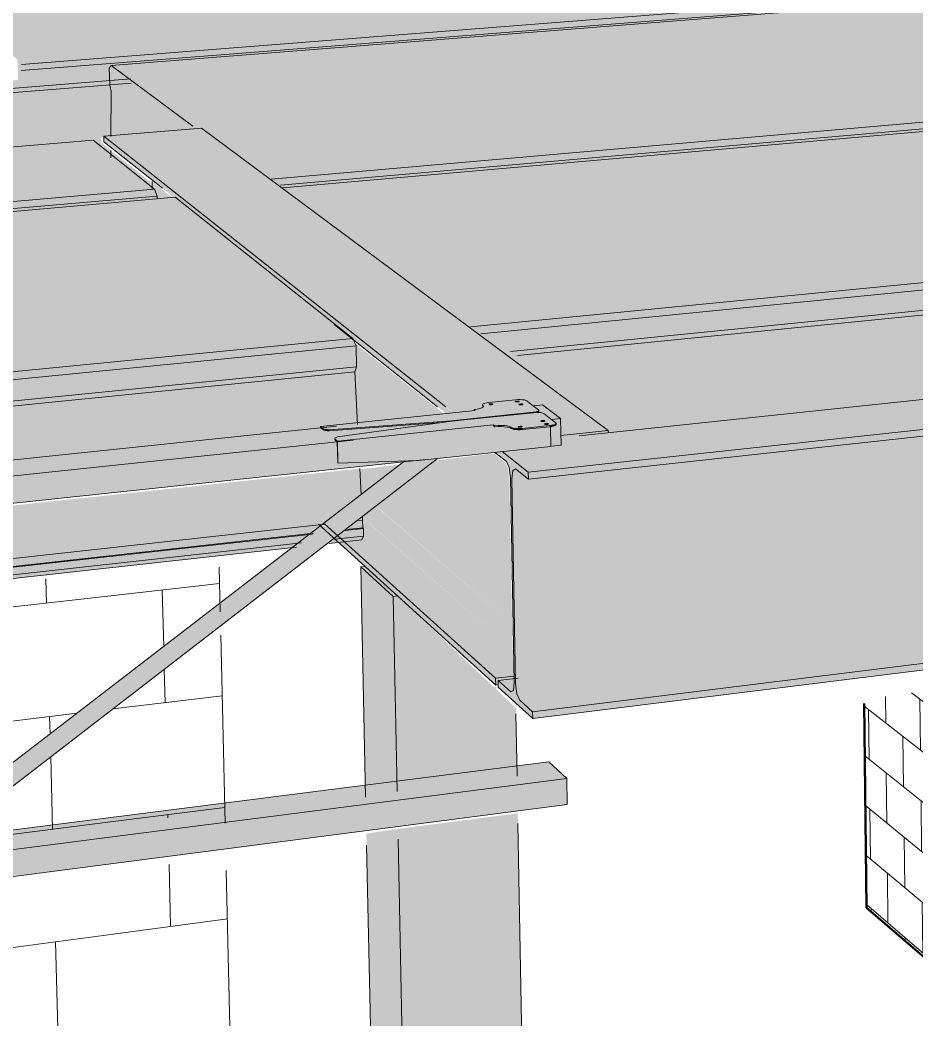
# Model space of a CAD drawing. Header units: inches. Extents: x -4126 to 2305, y -1116 to 12338.
# Drawn here: x 1846.8728 to 1847.0349, y -788.779 to -788.5982 of the extents above; entities that cross this region are included whole.
import ezdxf

# ---------------------------------------------------------------- set-up
doc = ezdxf.new("R2010")
doc.units = ezdxf.units.IN
doc.header["$MEASUREMENT"] = 0
for name, color, linetype, lineweight in [('A-WALL', 113, 'Continuous', 13), ('A-WALL-PATT', 111, 'Continuous', 60), ('S-BEAM', 12, 'Continuous', 9), ('S-COLS', 52, 'Continuous', 9)]:
    doc.layers.add(name, color=color, linetype=linetype, lineweight=lineweight)

# ---------------------------------------------------------------- blocks, each defined once
blk = doc.blocks.new('FP_243-PERSPECTIVE AT RAMP')
at = {"layer": 'A-WALL-PATT', "lineweight": 9}
for p, q in [((-8995.5761, -788.71058), (-8995.57611, -788.70573)), ((-8995.5905, -788.71324), (-8995.59051, -788.70762)), ((-8995.58279, -788.70661), (-8995.57425, -788.71168)), ((-8995.58098, -788.71909), (-8995.581, -788.70768)), ((-8995.60414, -788.71577), (-8995.60416, -788.70942)), ((-8995.59804, -788.70861), (-8995.57424, -788.72323)), ((-8995.61709, -788.71816), (-8995.61712, -788.71112)), ((-8995.61243, -788.71051), (-8995.57424, -788.73476)), ((-8995.59511, -788.7215), (-8995.59514, -788.71039)), ((-8995.62938, -788.72044), (-8995.62943, -788.71274)), ((-8995.62604, -788.7123), (-8995.57423, -788.74626)), ((-8995.62539, -788.71272), (-8995.62539, -788.71221)), ((-8995.6085, -788.72379), (-8995.60855, -788.71297)), ((-8995.64108, -788.7226), (-8995.64114, -788.71428)), ((-8995.63892, -788.71399), (-8995.57423, -788.75773)), ((-8995.63729, -788.71509), (-8995.6373, -788.71378)), ((-8995.65941, -788.71951), (-8995.65944, -788.71669)), ((-8995.65222, -788.72467), (-8995.65229, -788.71575)), ((-8995.65114, -788.7156), (-8995.57422, -788.76918)), ((-8995.64862, -788.71735), (-8995.64863, -788.71527)), ((-8995.62122, -788.72596), (-8995.62127, -788.71542)), ((-8995.58577, -788.72744), (-8995.58578, -788.71614)), ((-8995.67377, -788.71857), (-8995.57421, -788.792)), ((-8995.66972, -788.72156), (-8995.66975, -788.71804)), ((-8995.66284, -788.72663), (-8995.66293, -788.71715)), ((-8995.66274, -788.71712), (-8995.57422, -788.7806)), ((-8995.6333, -788.72802), (-8995.63337, -788.71774)), ((-8995.59963, -788.7296), (-8995.59967, -788.71861)), ((-8995.68427, -788.71995), (-8995.57421, -788.80337)), ((-8995.67956, -788.72353), (-8995.6796, -788.71934)), ((-8995.67298, -788.72851), (-8995.67308, -788.71908)), ((-8995.6448, -788.72998), (-8995.64488, -788.71996)), ((-8995.68897, -788.7254), (-8995.68903, -788.72058)), ((-8995.68267, -788.7303), (-8995.68278, -788.72109)), ((-8995.65576, -788.73185), (-8995.65584, -788.72207)), ((-8995.61279, -788.73166), (-8995.61283, -788.72095)), ((-8995.57609, -788.73358), (-8995.5761, -788.72209)), ((-8995.69287, -788.72237), (-8995.5742, -788.81471)), ((-8995.69194, -788.73202), (-8995.69205, -788.723)), ((-8995.62528, -788.73361), (-8995.62533, -788.72318)), ((-8995.66621, -788.73364), (-8995.66631, -788.72408)), ((-8995.63715, -788.73547), (-8995.63722, -788.72529)), ((-8995.59046, -788.73562), (-8995.59048, -788.72444)), ((-8995.6762, -788.73534), (-8995.6763, -788.726)), ((-8995.64846, -788.73724), (-8995.64854, -788.7273)), ((-8995.60407, -788.73755), (-8995.60411, -788.72667)), ((-8995.68574, -788.73697), (-8995.68584, -788.72784)), ((-8995.65924, -788.73892), (-8995.65933, -788.72922)), ((-8995.61699, -788.73939), (-8995.61704, -788.72879)), ((-8995.66953, -788.74053), (-8995.66962, -788.73105)), ((-8995.62926, -788.74113), (-8995.62932, -788.73079)), ((-8995.58096, -788.74185), (-8995.58097, -788.73048)), ((-8995.69276, -788.73137), (-8995.5761, -788.82451)), ((-8995.67936, -788.74207), (-8995.67946, -788.7328)), ((-8995.64094, -788.74279), (-8995.64101, -788.73271)), ((-8995.59506, -788.74365), (-8995.59508, -788.73259)), ((-8995.68876, -788.74353), (-8995.68886, -788.73448)), ((-8995.65206, -788.74437), (-8995.65214, -788.73452)), ((-8995.60842, -788.74535), (-8995.60846, -788.73458)), ((-8995.66267, -788.74587), (-8995.66276, -788.73626)), ((-8995.62111, -788.74697), (-8995.62117, -788.73648)), ((-8995.67279, -788.74731), (-8995.67289, -788.73792)), ((-8995.63317, -788.74851), (-8995.63324, -788.73828)), ((-8995.68247, -788.74868), (-8995.68257, -788.7395)), ((-8995.64466, -788.74998), (-8995.64473, -788.73999)), ((-8995.58573, -788.74995), (-8995.58575, -788.73871)), ((-8995.69265, -788.74035), (-8995.60678, -788.81065)), ((-8995.69173, -788.75), (-8995.69184, -788.74101)), ((-8995.6556, -788.75137), (-8995.65568, -788.74162)), ((-8995.59957, -788.75152), (-8995.5996, -788.74057)), ((-8995.66603, -788.75271), (-8995.66612, -788.74318)), ((-8995.6127, -788.75301), (-8995.61274, -788.74235)), ((-8995.676, -788.75398), (-8995.6761, -788.74467)), ((-8995.63702, -788.75576), (-8995.63709, -788.74563)), ((-8995.62516, -788.75442), (-8995.62522, -788.74403)), ((-8995.57608, -788.75648), (-8995.57608, -788.74504)), ((-8995.68553, -788.75519), (-8995.68564, -788.74609)), ((-8995.64831, -788.75704), (-8995.64839, -788.74715)), ((-8995.59041, -788.7579), (-8995.59043, -788.74677)), ((-8995.69254, -788.74931), (-8995.6342, -788.79826)), ((-8995.65907, -788.75826), (-8995.65916, -788.7486)), ((-8995.604, -788.75925), (-8995.60403, -788.74841)), ((-8995.66935, -788.75943), (-8995.66944, -788.74999)), ((-8995.61689, -788.76052), (-8995.61694, -788.74997)), ((-8995.68855, -788.7616), (-8995.68865, -788.75258)), ((-8995.67916, -788.76054), (-8995.67926, -788.75131)), ((-8995.6408, -788.76289), (-8995.64087, -788.75285)), ((-8995.62914, -788.76174), (-8995.6292, -788.75144)), ((-8995.6519, -788.76399), (-8995.65198, -788.75419)), ((-8995.595, -788.7657), (-8995.59503, -788.75468)), ((-8995.58093, -788.7645), (-8995.58095, -788.75319)), ((-8995.66249, -788.76504), (-8995.66258, -788.75546)), ((-8995.60834, -788.76683), (-8995.60838, -788.7561)), ((-8995.69244, -788.75826), (-8995.65884, -788.78712)), ((-8995.68227, -788.767), (-8995.68237, -788.75785)), ((-8995.6726, -788.76604), (-8995.6727, -788.75668)), ((-8995.62101, -788.7679), (-8995.62106, -788.75745)), ((-8995.69162, -788.75953), (-8995.69162, -788.75896)), ((-8995.64451, -788.76989), (-8995.64458, -788.75994)), ((-8995.63305, -788.76892), (-8995.63311, -788.75873)), ((-8995.65543, -788.77082), (-8995.65551, -788.7611)), ((-8995.5857, -788.77237), (-8995.58571, -788.76117)), ((-8995.67581, -788.77254), (-8995.67591, -788.76327)), ((-8995.66586, -788.7717), (-8995.66594, -788.76221)), ((-8995.61261, -788.77427), (-8995.61265, -788.76365)), ((-8995.59951, -788.77334), (-8995.59954, -788.76244)), ((-8995.68542, -788.76485), (-8995.68543, -788.76428)), ((-8995.62505, -788.77514), (-8995.62511, -788.76479)), ((-8995.64816, -788.77677), (-8995.64823, -788.76692)), ((-8995.63689, -788.77598), (-8995.63695, -788.76588)), ((-8995.66916, -788.77825), (-8995.66925, -788.76885)), ((-8995.6589, -788.77753), (-8995.65899, -788.76791)), ((-8995.59037, -788.78008), (-8995.59039, -788.769)), ((-8995.57606, -788.77928), (-8995.57607, -788.76789)), ((-8995.67906, -788.77033), (-8995.67906, -788.76975)), ((-8995.61679, -788.78157), (-8995.61684, -788.77106)), ((-8995.60392, -788.78085), (-8995.60396, -788.77006)), ((-8995.62902, -788.78226), (-8995.62908, -788.77201)), ((-8995.66232, -788.78413), (-8995.66241, -788.77459)), ((-8995.65174, -788.78354), (-8995.65182, -788.77377)), ((-8995.64066, -788.78291), (-8995.64073, -788.77291)), ((-8995.6725, -788.77597), (-8995.67251, -788.77538)), ((-8995.58091, -788.78706), (-8995.58092, -788.77579)), ((-8995.60826, -788.78821), (-8995.6083, -788.77753)), ((-8995.59495, -788.78765), (-8995.59497, -788.77668)), ((-8995.64436, -788.78973), (-8995.64444, -788.77982)), ((-8995.63292, -788.78925), (-8995.63298, -788.77909)), ((-8995.6209, -788.78874), (-8995.62095, -788.77833)), ((-8995.66576, -788.78177), (-8995.66577, -788.78117)), ((-8995.65528, -788.78873), (-8995.65535, -788.78051)), ((-8995.58566, -788.79469), (-8995.58568, -788.78354)), ((-8995.62494, -788.79578), (-8995.62499, -788.78547)), ((-8995.61252, -788.79544), (-8995.61256, -788.78486)), ((-8995.59944, -788.79507), (-8995.59947, -788.78422)), ((-8995.64804, -788.792), (-8995.64808, -788.78661)), ((-8995.63675, -788.79611), (-8995.63682, -788.78606)), ((-8995.57605, -788.80197), (-8995.57605, -788.79064)), ((-8995.62891, -788.80065), (-8995.62896, -788.79249)), ((-8995.61669, -788.80253), (-8995.61674, -788.79206)), ((-8995.60385, -788.80236), (-8995.60389, -788.79161)), ((-8995.59032, -788.80217), (-8995.59034, -788.79114)), ((-8995.64057, -788.79538), (-8995.64059, -788.7929)), ((-8995.62082, -788.8043), (-8995.62085, -788.79913)), ((-8995.60818, -788.8095), (-8995.60822, -788.79887)), ((-8995.59489, -788.80951), (-8995.59492, -788.79859)), ((-8995.58088, -788.80951), (-8995.5809, -788.7983)), ((-8995.61246, -788.80808), (-8995.61247, -788.80599)), ((-8995.59939, -788.81399), (-8995.59941, -788.8059)), ((-8995.58562, -788.81691), (-8995.58564, -788.80581)), ((-8995.59029, -788.8181), (-8995.5903, -788.81318)), ((-8995.57603, -788.82457), (-8995.57604, -788.81328)), ((-8995.58087, -788.82236), (-8995.58087, -788.8207))]:
    blk.add_line(p, q, dxfattribs=at)
blk = doc.blocks.new('FP_246-PERSPECTIVE AT RAMP')
at = {"layer": 'A-WALL-PATT', "lineweight": 9}
for p, q in [((-8995.8303, -788.70252), (-8995.80952, -788.70017)), ((-8995.81963, -788.71156), (-8995.81988, -788.70134)), ((-8995.81938, -788.72171), (-8995.81953, -788.71569)), ((-8995.8288, -788.72284), (-8995.80905, -788.72047)), ((-8995.82927, -788.74331), (-8995.80858, -788.74068)), ((-8995.81887, -788.74255), (-8995.81888, -788.74199)), ((-8995.81839, -788.76219), (-8995.81866, -788.75102)), ((-8995.82875, -788.76359), (-8995.8081, -788.76081)), ((-8995.82824, -788.78378), (-8995.80764, -788.78087)), ((-8995.81741, -788.80236), (-8995.8179, -788.78232)), ((-8995.82773, -788.8039), (-8995.80717, -788.80084)), ((-8995.82722, -788.82393), (-8995.8067, -788.82074)), ((-8995.81644, -788.84222), (-8995.81692, -788.82233)), ((-8995.82671, -788.84389), (-8995.80624, -788.84056)), ((-8995.8262, -788.86376), (-8995.80578, -788.8603)), ((-8995.81547, -788.88176), (-8995.81595, -788.86202)), ((-8995.8257, -788.88356), (-8995.80532, -788.87996)), ((-8995.8252, -788.90328), (-8995.80486, -788.89955)), ((-8995.81451, -788.92099), (-8995.81499, -788.90141)), ((-8995.8247, -788.92293), (-8995.8044, -788.91906))]:
    blk.add_line(p, q, dxfattribs=at)
blk = doc.blocks.new('FP_247-PERSPECTIVE AT RAMP')
at = {"layer": 'A-WALL-PATT', "lineweight": 9}
for p, q in [((-8995.84081, -788.70371), (-8995.84093, -788.69931)), ((-8995.93946, -788.71484), (-8995.8303, -788.70252)), ((-8995.88361, -788.70854), (-8995.88375, -788.70408)), ((-8995.86146, -788.72676), (-8995.86205, -788.7061)), ((-8995.92772, -788.71352), (-8995.92788, -788.709)), ((-8995.90481, -788.73197), (-8995.9055, -788.71101)), ((-8995.91491, -788.73318), (-8995.83529, -788.72362)), ((-8995.84018, -788.72738), (-8995.84027, -788.72422)), ((-8995.88237, -788.74908), (-8995.88298, -788.72934)), ((-8995.83973, -788.74464), (-8995.84007, -788.73153)), ((-8995.9387, -788.73604), (-8995.92148, -788.73397)), ((-8995.92624, -788.75565), (-8995.92698, -788.73463)), ((-8995.86052, -788.74729), (-8995.82927, -788.74331)), ((-8995.86086, -788.74791), (-8995.86087, -788.74756)), ((-8995.88076, -788.74986), (-8995.86715, -788.74813)), ((-8995.93793, -788.75714), (-8995.88716, -788.75068)), ((-8995.90411, -788.75342), (-8995.90413, -788.75284)), ((-8995.86029, -788.76783), (-8995.86061, -788.75649)), ((-8995.93717, -788.77816), (-8995.82875, -788.76359)), ((-8995.90345, -788.77362), (-8995.90382, -788.76213)), ((-8995.83865, -788.78525), (-8995.83919, -788.76499)), ((-8995.88108, -788.79126), (-8995.88171, -788.7707)), ((-8995.92478, -788.79744), (-8995.92551, -788.77659)), ((-8995.93642, -788.79909), (-8995.82824, -788.78378)), ((-8995.85913, -788.80856), (-8995.85971, -788.78823)), ((-8995.90209, -788.81494), (-8995.90277, -788.79433)), ((-8995.93566, -788.81993), (-8995.82773, -788.8039)), ((-8995.83758, -788.82554), (-8995.83812, -788.80544)), ((-8995.87982, -788.83212), (-8995.88045, -788.81173)), ((-8995.92333, -788.83889), (-8995.92405, -788.81821)), ((-8995.93491, -788.84069), (-8995.82722, -788.82393)), ((-8995.85797, -788.84897), (-8995.85855, -788.82881)), ((-8995.90074, -788.85593), (-8995.90142, -788.83548)), ((-8995.93417, -788.86137), (-8995.82671, -788.84389)), ((-8995.83653, -788.86552), (-8995.83705, -788.84557)), ((-8995.87858, -788.87265), (-8995.8792, -788.85242)), ((-8995.92189, -788.88), (-8995.92261, -788.85949)), ((-8995.93342, -788.88195), (-8995.8262, -788.86376)), ((-8995.85683, -788.88906), (-8995.8574, -788.86906)), ((-8995.89941, -788.89658), (-8995.90008, -788.8763)), ((-8995.93268, -788.90246), (-8995.8257, -788.88356)), ((-8995.83548, -788.90517), (-8995.836, -788.88538)), ((-8995.87735, -788.91286), (-8995.87796, -788.8928)), ((-8995.92047, -788.92078), (-8995.92118, -788.90043)), ((-8995.93194, -788.92288), (-8995.8252, -788.90328)), ((-8995.85569, -788.92883), (-8995.85626, -788.90899)), ((-8995.89834, -788.92911), (-8995.89875, -788.91679)), ((-8995.85799, -788.92927), (-8995.8247, -788.92293)), ((-8995.83484, -788.92936), (-8995.83495, -788.92488))]:
    blk.add_line(p, q, dxfattribs=at)

msp = doc.modelspace()

# ---------------------------------------------------------------- hatches: boundary and pattern name
at = {"layer": 'S-BEAM'}
h = msp.add_hatch(color=256, dxfattribs=at)
h.paths.add_polyline_path([(1846.85487, -788.5937), (1846.85492, -788.59378), (1846.85502, -788.59371), (1846.85487, -788.5937)], flags=0)
h.paths.add_polyline_path([(1846.8548, -788.5937), (1846.85488, -788.59368), (1846.85487, -788.59365), (1846.8548, -788.5937)], flags=0)
h.paths.add_polyline_path([(1846.85467, -788.59357), (1846.85454, -788.59377), (1846.85473, -788.59376), (1846.85476, -788.5937), (1846.8548, -788.5937), (1846.85473, -788.59363)], flags=0)
h.paths.add_polyline_path([(1846.86682, -788.60322), (1846.86671, -788.60344), (1846.86683, -788.60345), (1846.86683, -788.60336)], flags=0)
h.paths.add_polyline_path([(1846.87238, -788.6063), (1847.35977, -788.56791), (1847.30942, -788.55571), (1846.84853, -788.58894), (1846.84859, -788.58989), (1846.8484, -788.58991), (1846.85313, -788.59368), (1846.85537, -788.59355), (1846.85602, -788.59363), (1846.85624, -788.59377), (1846.85682, -788.59422), (1846.85809, -788.59412), (1846.85982, -788.59548), (1846.86004, -788.59904), (1846.85985, -788.59905), (1846.86523, -788.60334), (1846.86759, -788.6032), (1846.86824, -788.60328), (1846.86848, -788.60344), (1846.86915, -788.60392), (1846.87043, -788.60382), (1846.87232, -788.6053)], flags=0)
h.paths.add_polyline_path([(1846.86723, -788.60377), (1846.86723, -788.60369), (1846.86709, -788.60375), (1846.86723, -788.60377)], flags=0)
h.paths.add_polyline_path([(1846.86751, -788.60376), (1846.86763, -788.6037), (1846.86751, -788.60368), (1846.86751, -788.60375)], flags=0)
h.paths.add_polyline_path([(1846.86711, -788.60344), (1846.86722, -788.60338), (1846.86711, -788.60337), (1846.86711, -788.60344)], flags=0)
h.paths.add_polyline_path([(1846.85506, -788.59408), (1846.8551, -788.59405), (1846.8551, -788.59399), (1846.8549, -788.59406), (1846.85505, -788.59408)], flags=0)
h.paths.add_polyline_path([(1846.85524, -788.59408), (1846.85542, -788.59403), (1846.85539, -788.594), (1846.85523, -788.59399), (1846.85524, -788.59407)], flags=0)
for points in [[(1846.87242, -788.60739), (1847.36059, -788.56876), (1847.35977, -788.56791), (1846.87238, -788.6063), (1846.87239, -788.60655)], [(1846.86971, -788.61071), (1846.88897, -788.60917), (1846.88892, -788.60688), (1846.88928, -788.60641), (1847.36058, -788.56905), (1847.36059, -788.56876), (1846.87242, -788.60739), (1846.87246, -788.60903), (1846.86967, -788.60929)], [(1846.91804, -788.62701), (1847.41582, -788.58352), (1847.38617, -788.57626), (1847.38621, -788.5756), (1847.39013, -788.57527), (1847.36348, -788.56881), (1846.88931, -788.6064), (1846.90467, -788.61784), (1846.9056, -788.61776), (1846.91739, -788.62652)], [(1846.91949, -788.62812), (1847.41839, -788.58431), (1847.41604, -788.58373), (1847.41582, -788.58352), (1846.91804, -788.62701), (1846.91914, -788.62784)], [(1846.9201, -788.62859), (1847.41969, -788.58463), (1847.41839, -788.58431), (1846.91949, -788.62812)], [(1846.95403, -788.65375), (1847.48853, -788.60132), (1847.42014, -788.58458), (1846.92014, -788.62857), (1846.95333, -788.65323)], [(1846.95569, -788.65501), (1847.49136, -788.60219), (1847.48879, -788.60156), (1847.48853, -788.60132), (1846.95403, -788.65375), (1846.95417, -788.65385)], [(1846.95998, -788.65831), (1847.49574, -788.60477), (1847.49579, -788.60328), (1847.49136, -788.60219), (1846.95569, -788.65501), (1846.95887, -788.65746)], [(1846.96098, -788.6591), (1847.49508, -788.60553), (1847.49574, -788.60477), (1846.95998, -788.65831), (1846.96095, -788.65907)], [(1846.97884, -788.67326), (1847.49569, -788.61846), (1847.49505, -788.60556), (1846.96098, -788.6591), (1846.97883, -788.67285)], [(1846.86952, -788.61151), (1846.88899, -788.60995), (1846.88897, -788.60917), (1846.8697, -788.61073), (1846.86962, -788.6111)], [(1846.88921, -788.62313), (1846.8892, -788.62176), (1846.88755, -788.62041), (1846.88753, -788.6194), (1846.88922, -788.61926), (1846.8892, -788.61095), (1846.88899, -788.60995), (1846.86952, -788.61151), (1846.87004, -788.62142), (1846.88558, -788.62012), (1846.8892, -788.62312)], [(1846.96477, -788.68), (1847.567, -788.61501), (1847.5543, -788.61197), (1846.97065, -788.67378), (1846.9707, -788.6751), (1846.96888, -788.6753), (1846.96888, -788.67535), (1846.96008, -788.67629), (1846.96197, -788.67778)], [(1846.9648, -788.68125), (1847.56696, -788.61599), (1847.567, -788.61501), (1846.96477, -788.68), (1846.96479, -788.68086)], [(1846.96249, -788.71826), (1847.55958, -788.64566), (1847.56074, -788.6167), (1846.96471, -788.68128), (1846.96432, -788.68096), (1846.96182, -788.68123), (1846.96249, -788.71803)], [(1846.73709, -788.64282), (1846.89714, -788.62883), (1846.88601, -788.61995), (1846.73013, -788.63303), (1846.73429, -788.64033), (1846.73587, -788.64019), (1846.73703, -788.6422)], [(1846.94999, -788.66949), (1846.9513, -788.66933), (1846.88797, -788.61923), (1846.88799, -788.62023), (1846.90065, -788.63029), (1846.90086, -788.63026), (1846.93304, -788.65581), (1846.93325, -788.65618), (1846.94933, -788.66896)], [(1846.73716, -788.64412), (1846.8976, -788.63004), (1846.89714, -788.62883), (1846.73709, -788.64282), (1846.73711, -788.64324)], [(1846.75495, -788.67327), (1846.93304, -788.65581), (1846.90086, -788.63026), (1846.73725, -788.64466), (1846.73738, -788.64575), (1846.74254, -788.6548), (1846.74421, -788.65465), (1846.74551, -788.6569), (1846.74586, -788.66063), (1846.75177, -788.67099), (1846.75354, -788.67082), (1846.75395, -788.67153)], [(1846.96322, -788.72125), (1847.5609, -788.64791), (1847.55994, -788.64709), (1847.55958, -788.64566), (1846.96249, -788.71826), (1846.96272, -788.72012), (1846.9631, -788.72096)], [(1846.96555, -788.72335), (1847.56562, -788.6492), (1847.5609, -788.64791), (1846.96322, -788.72125), (1846.96449, -788.72239)], [(1846.96557, -788.72459), (1847.56558, -788.65018), (1847.56562, -788.6492), (1846.96555, -788.72335)], [(1846.75507, -788.67479), (1846.93361, -788.65718), (1846.93304, -788.65581), (1846.75495, -788.67327), (1846.75499, -788.67345), (1846.75501, -788.67372)], [(1846.75365, -788.67893), (1846.93369, -788.66094), (1846.93361, -788.65718), (1846.75507, -788.67479), (1846.7552, -788.67817), (1846.75363, -788.67833)], [(1846.75354, -788.67989), (1846.9334, -788.66186), (1846.93369, -788.66094), (1846.75365, -788.67893)], [(1846.92876, -788.67234), (1846.95171, -788.67062), (1846.96645, -788.66904), (1846.96669, -788.66888), (1846.96664, -788.66872), (1846.96542, -788.6678), (1846.92717, -788.67176), (1846.92775, -788.6722), (1846.92836, -788.67232)], [(1846.95654, -788.66812), (1846.95654, -788.66792), (1846.95647, -788.66783), (1846.95648, -788.66802)], [(1846.9566, -788.66821), (1846.95665, -788.6681), (1846.95657, -788.66801), (1846.95658, -788.66818)], [(1846.95794, -788.6678), (1846.95793, -788.66764), (1846.95772, -788.66771), (1846.95777, -788.66778), (1846.95793, -788.6678)], [(1846.95794, -788.6678), (1846.95831, -788.66776), (1846.95834, -788.66772), (1846.95834, -788.66766), (1846.95812, -788.66763), (1846.95794, -788.66766), (1846.95794, -788.6678)], [(1846.96266, -788.66731), (1846.96265, -788.66715), (1846.96244, -788.66722), (1846.96248, -788.66729), (1846.96265, -788.66731)], [(1846.96266, -788.66731), (1846.96303, -788.66727), (1846.96306, -788.66722), (1846.96301, -788.66716), (1846.96284, -788.66714), (1846.96265, -788.66717), (1846.96266, -788.66731)], [(1846.96334, -788.66784), (1846.96334, -788.66767), (1846.96313, -788.66774), (1846.96316, -788.66781), (1846.96334, -788.66784)], [(1846.96335, -788.66784), (1846.96374, -788.66778), (1846.96374, -788.66774), (1846.96374, -788.6677), (1846.96352, -788.66767), (1846.96334, -788.6677), (1846.96334, -788.66784)], [(1846.93025, -788.67438), (1846.9688, -788.67035), (1846.96757, -788.66942), (1846.96723, -788.66929), (1846.96653, -788.66921), (1846.96623, -788.66921), (1846.95048, -788.67086), (1846.93018, -788.67365), (1846.92983, -788.67383), (1846.92977, -788.67392), (1846.92983, -788.67402), (1846.9302, -788.67434)], [(1846.95085, -788.67082), (1846.95171, -788.67072), (1846.96623, -788.6692), (1846.96623, -788.66911), (1846.95084, -788.67071), (1846.95085, -788.6708)], [(1846.95497, -788.66888), (1846.95518, -788.66886), (1846.95497, -788.66869), (1846.95497, -788.66886)], [(1846.96623, -788.66921), (1846.96664, -788.66913), (1846.96669, -788.66904), (1846.96664, -788.66892), (1846.96647, -788.66903), (1846.96623, -788.6692)], [(1846.92877, -788.67254), (1846.94931, -788.67103), (1846.95085, -788.6708), (1846.95084, -788.67071), (1846.92876, -788.67234)], [(1846.9587, -788.6718), (1846.95869, -788.6716), (1846.95847, -788.67143), (1846.95848, -788.67163), (1846.95869, -788.6718)], [(1846.96161, -788.67207), (1846.9616, -788.67187), (1846.9612, -788.67171), (1846.96081, -788.67163), (1846.95991, -788.67155), (1846.95869, -788.67161), (1846.9587, -788.6718), (1846.95991, -788.67175), (1846.96098, -788.67185), (1846.96136, -788.67195), (1846.9616, -788.67207)], [(1846.96374, -788.6723), (1846.96862, -788.67179), (1846.96862, -788.67159), (1846.96374, -788.6721)], [(1846.96729, -788.67084), (1846.96729, -788.67068), (1846.96707, -788.67073), (1846.9671, -788.67082), (1846.96729, -788.67084)], [(1846.9673, -788.67084), (1846.96767, -788.6708), (1846.96769, -788.67074), (1846.96765, -788.67069), (1846.96747, -788.67067), (1846.96729, -788.67071), (1846.96729, -788.67084)], [(1846.96799, -788.67141), (1846.96798, -788.6714), (1846.96799, -788.67135), (1846.96799, -788.67121), (1846.96778, -788.67129), (1846.9678, -788.67136), (1846.96799, -788.67141)], [(1846.968, -788.67138), (1846.96837, -788.67134), (1846.9684, -788.6713), (1846.9684, -788.67124), (1846.96818, -788.67121), (1846.96799, -788.67123), (1846.96799, -788.67138)], [(1846.96862, -788.67179), (1846.96935, -788.67166), (1846.96976, -788.67147), (1846.96974, -788.67128), (1846.96944, -788.67143), (1846.96901, -788.67153), (1846.96862, -788.67163)], [(1846.92759, -788.67231), (1846.92759, -788.67211), (1846.92717, -788.67176), (1846.92718, -788.67201), (1846.92726, -788.67203), (1846.92759, -788.67231)], [(1846.92877, -788.67254), (1846.92876, -788.67234), (1846.92802, -788.67227), (1846.92759, -788.67216), (1846.92761, -788.67232), (1846.92782, -788.67242), (1846.92836, -788.67252), (1846.92876, -788.67254)], [(1846.96168, -788.67211), (1846.96168, -788.67191), (1846.9616, -788.67192), (1846.96161, -788.67207), (1846.96168, -788.67211)], [(1846.96288, -788.67234), (1846.96374, -788.6723), (1846.96374, -788.6721), (1846.96288, -788.67214), (1846.96212, -788.67207), (1846.96168, -788.672), (1846.96168, -788.67211), (1846.96185, -788.6722), (1846.96248, -788.67232), (1846.96288, -788.67234)], [(1846.96322, -788.67188), (1846.96321, -788.67172), (1846.963, -788.67176), (1846.96303, -788.67186), (1846.96321, -788.67188)], [(1846.96322, -788.67188), (1846.9636, -788.67184), (1846.96362, -788.6718), (1846.96362, -788.67174), (1846.9634, -788.67171), (1846.96321, -788.67172), (1846.96322, -788.67188)], [(1846.92983, -788.67423), (1846.92983, -788.67402), (1846.92977, -788.67403), (1846.92983, -788.67422)], [(1846.93033, -788.67838), (1846.9302, -788.67434), (1846.92983, -788.67402), (1846.92983, -788.67423), (1846.9302, -788.67456), (1846.93028, -788.67833)], [(1846.96557, -788.72459), (1846.96555, -788.72335), (1846.96322, -788.72125), (1846.96272, -788.72012), (1846.96249, -788.71826), (1846.96186, -788.68085), (1846.96203, -788.67968), (1846.96246, -788.67939), (1846.96479, -788.68118), (1846.96477, -788.68), (1846.96008, -788.67629), (1846.95875, -788.67645), (1846.96084, -788.6781), (1846.96134, -788.67919), (1846.96157, -788.68103), (1846.96221, -788.7183), (1846.96207, -788.71953), (1846.9616, -788.71978), (1846.95932, -788.71772), (1846.95934, -788.71894), (1846.96555, -788.72457)], [(1846.84996, -788.74925), (1846.94236, -788.67814), (1846.94219, -788.67816), (1846.84998, -788.74912), (1846.84996, -788.74925)], [(1846.8516, -788.74947), (1846.85345, -788.74932), (1846.85496, -788.74905), (1846.85594, -788.74875), (1846.85616, -788.7486), (1846.94828, -788.67756), (1846.94465, -788.67793), (1846.94393, -788.67797), (1846.94236, -788.67814), (1846.84997, -788.74926), (1846.85017, -788.74936), (1846.85057, -788.74944), (1846.8516, -788.74946)], [(1846.96182, -788.68123), (1846.96432, -788.68096), (1846.96246, -788.67939), (1846.96199, -788.6797), (1846.96184, -788.68102)], [(1846.95887, -788.71731), (1846.96215, -788.71691), (1846.96197, -788.71218), (1846.93465, -788.68811), (1846.93459, -788.68816), (1846.9347, -788.69017), (1846.93484, -788.69029), (1846.93487, -788.69165), (1846.93461, -788.6923), (1846.93156, -788.69264), (1846.95782, -788.71636)], [(1846.95889, -788.71853), (1846.95887, -788.71731), (1846.93156, -788.69264), (1846.93049, -788.69277), (1846.95757, -788.71733)], [(1846.9616, -788.71978), (1846.96206, -788.71954), (1846.9622, -788.71809), (1846.96217, -788.71738), (1846.95932, -788.71772)], [(1846.7272, -788.77195), (1846.97183, -788.74016), (1846.97175, -788.73543), (1846.72698, -788.76681)]]:
    msp.add_hatch(color=256, dxfattribs=at).paths.add_polyline_path(points, flags=0)
h = msp.add_hatch(color=256, dxfattribs=at)
h.paths.add_polyline_path([(1846.89649, -788.62894), (1846.89645, -788.62752), (1846.88923, -788.62177), (1846.88925, -788.62314), (1846.8963, -788.62879)], flags=0)
h.paths.add_polyline_path([(1846.88924, -788.61925), (1846.90467, -788.61784), (1846.88931, -788.6064), (1846.88894, -788.60688), (1846.88902, -788.60997), (1846.88927, -788.6111), (1846.88925, -788.6179)], flags=0)
h = msp.add_hatch(color=256, dxfattribs=at)
h.paths.add_polyline_path([(1846.97064, -788.67337), (1846.97926, -788.67246), (1846.90562, -788.61775), (1846.88797, -788.61923), (1846.95136, -788.66933), (1846.95486, -788.66894), (1846.95485, -788.66878), (1846.95589, -788.66859), (1846.95639, -788.66838), (1846.95649, -788.66829), (1846.95646, -788.66819), (1846.95644, -788.6682), (1846.95637, -788.66802), (1846.9564, -788.66784), (1846.95646, -788.66778), (1846.95657, -788.66771), (1846.95716, -788.66755), (1846.95899, -788.66735), (1846.96307, -788.66697), (1846.96362, -788.66699), (1846.96422, -788.6671), (1846.96458, -788.66732), (1846.9656, -788.6681), (1846.96725, -788.66793), (1846.97052, -788.6704), (1846.97057, -788.67152)], flags=0)
h.paths.add_polyline_path([(1846.96364, -788.66787), (1846.96368, -788.66781), (1846.96364, -788.66782), (1846.96364, -788.66786)], flags=0)
h.paths.add_polyline_path([(1846.95823, -788.66783), (1846.95827, -788.66777), (1846.95823, -788.66777), (1846.95823, -788.66783)], flags=0)
h.paths.add_polyline_path([(1846.96295, -788.66734), (1846.96299, -788.66728), (1846.96295, -788.66731), (1846.96295, -788.66734)], flags=0)
h = msp.add_hatch(color=256, dxfattribs=at)
h.paths.add_polyline_path([(1846.96184, -788.70753), (1846.96136, -788.68121), (1846.96109, -788.67926), (1846.96063, -788.67828), (1846.95855, -788.67662), (1846.94788, -788.67791), (1846.93725, -788.68611), (1846.96159, -788.70731)], flags=0)
h.paths.add_polyline_path([(1846.93472, -788.68391), (1846.94161, -788.67861), (1846.93409, -788.67952), (1846.9343, -788.68355), (1846.93458, -788.68379)], flags=0)
h.paths.add_polyline_path([(1846.93368, -788.67153), (1846.94978, -788.66965), (1846.93298, -788.65633), (1846.93339, -788.6574), (1846.93347, -788.66109), (1846.93318, -788.66201), (1846.93366, -788.67123)], flags=0)
h.paths.add_polyline_path([(1846.89734, -788.63069), (1846.9004, -788.63037), (1846.89668, -788.62742), (1846.89672, -788.62884), (1846.89686, -788.62895), (1846.89733, -788.63016), (1846.89733, -788.6304)], flags=0)
h = msp.add_hatch(color=256, dxfattribs=at)
h.paths.add_polyline_path([(1846.73618, -788.64781), (1846.73664, -788.64777), (1846.7366, -788.64659), (1846.73613, -788.64664), (1846.73617, -788.64762)], flags=0)
h.paths.add_polyline_path([(1846.73718, -788.64468), (1846.89762, -788.63056), (1846.8976, -788.63004), (1846.73716, -788.64412)], flags=0)
h = msp.add_hatch(color=256, dxfattribs=at)
h.paths.add_polyline_path([(1846.75643, -788.70826), (1846.92749, -788.68947), (1846.93455, -788.68404), (1846.93431, -788.67936), (1846.75452, -788.69851), (1846.75499, -788.70756), (1846.75555, -788.70783)], flags=0)
h.paths.add_polyline_path([(1846.75409, -788.69029), (1846.92664, -788.67238), (1846.92663, -788.67213), (1846.93389, -788.67138), (1846.9334, -788.66186), (1846.75354, -788.67989), (1846.75377, -788.68425)], flags=0)
h.paths.add_polyline_path([(1846.93378, -788.68878), (1846.93479, -788.68867), (1846.93476, -788.68803)], flags=0)
h = msp.add_hatch(color=256, dxfattribs=at)
h.paths.add_polyline_path([(1846.72405, -788.69611), (1846.9302, -788.67454), (1846.92978, -788.67413), (1846.92977, -788.67393), (1846.92983, -788.67382), (1846.93021, -788.67365), (1846.93026, -788.67363), (1846.94903, -788.67105), (1846.92876, -788.67254), (1846.92801, -788.67247), (1846.92759, -788.67231), (1846.92717, -788.67201), (1846.72278, -788.69319)], flags=0)
h.paths.add_polyline_path([(1846.96896, -788.67048), (1846.97062, -788.67031), (1846.96735, -788.66785), (1846.9657, -788.66802), (1846.96663, -788.66872), (1846.96669, -788.66907), (1846.96662, -788.66921), (1846.96697, -788.66925), (1846.96723, -788.66929), (1846.96756, -788.66943), (1846.96892, -788.67045)], flags=0)
h = msp.add_hatch(color=256, dxfattribs=at)
h.paths.add_polyline_path([(1846.96542, -788.6678), (1846.96312, -788.6678), (1846.96309, -788.66774), (1846.96325, -788.66769), (1846.96361, -788.66767), (1846.9638, -788.66774), (1846.96375, -788.66778), (1846.96375, -788.66782), (1846.96379, -788.66782)], flags=0)
h.paths.add_polyline_path([(1846.95518, -788.66886), (1846.96542, -788.6678), (1846.96433, -788.66702), (1846.96372, -788.6669), (1846.96283, -788.66689), (1846.9617, -788.66699), (1846.95727, -788.66746), (1846.95667, -788.66763), (1846.95649, -788.6678), (1846.95648, -788.66783), (1846.95665, -788.6681), (1846.95658, -788.66824), (1846.95636, -788.66838), (1846.956, -788.66851), (1846.95497, -788.66869)], flags=0)
h.paths.add_polyline_path([(1846.95795, -788.6678), (1846.95769, -788.66775), (1846.95769, -788.66771), (1846.95785, -788.66765), (1846.95821, -788.66764), (1846.95839, -788.6677), (1846.95834, -788.66774), (1846.95804, -788.6678), (1846.95804, -788.6678)], flags=0)
h.paths.add_polyline_path([(1846.96267, -788.66731), (1846.96241, -788.66726), (1846.96241, -788.66722), (1846.96244, -788.6672), (1846.96265, -788.66715), (1846.96301, -788.66716), (1846.9631, -788.66722), (1846.96306, -788.66726), (1846.96281, -788.66731), (1846.96276, -788.66731)], flags=0)
h = msp.add_hatch(color=256, dxfattribs=at)
h.paths.add_polyline_path([(1846.72427, -788.70132), (1846.94398, -788.67793), (1846.93028, -788.67833), (1846.9302, -788.67454), (1846.72405, -788.69611), (1846.7242, -788.6996)], flags=0)
h.paths.add_polyline_path([(1846.96888, -788.6753), (1846.9707, -788.6751), (1846.97062, -788.67031), (1846.96896, -788.67048), (1846.96978, -788.67118), (1846.96974, -788.67139), (1846.96974, -788.67149), (1846.96958, -788.67159), (1846.96899, -788.67176), (1846.96882, -788.67181), (1846.96887, -788.67464)], flags=0)
h = msp.add_hatch(color=256, dxfattribs=at)
h.paths.add_polyline_path([(1846.93033, -788.67838), (1846.94552, -788.67784), (1846.96888, -788.67535), (1846.96882, -788.67178), (1846.96772, -788.67191), (1846.96299, -788.67236), (1846.96245, -788.67234), (1846.96183, -788.67221), (1846.96134, -788.67196), (1846.96096, -788.67186), (1846.9599, -788.67176), (1846.95864, -788.67176), (1846.95848, -788.67158), (1846.95847, -788.67143), (1846.93025, -788.67438), (1846.93032, -788.67775)], flags=0)
h.paths.add_polyline_path([(1846.96361, -788.67184), (1846.96364, -788.67178), (1846.9636, -788.67178), (1846.96361, -788.67184)], flags=0)
h.paths.add_polyline_path([(1846.96838, -788.67134), (1846.96842, -788.67128), (1846.96838, -788.67127), (1846.96838, -788.67134)], flags=0)
h.paths.add_polyline_path([(1846.96769, -788.67079), (1846.96773, -788.67073), (1846.96769, -788.67075), (1846.96769, -788.67079)], flags=0)
h = msp.add_hatch(color=256, dxfattribs=at)
h.paths.add_polyline_path([(1846.96862, -788.67159), (1846.96774, -788.67129), (1846.9679, -788.67123), (1846.96826, -788.67121), (1846.96845, -788.67128), (1846.9684, -788.67132), (1846.96815, -788.67137), (1846.96792, -788.67137), (1846.96844, -788.67153)], flags=0)
h.paths.add_polyline_path([(1846.96288, -788.67214), (1846.96374, -788.6721), (1846.96901, -788.67153), (1846.96961, -788.67137), (1846.96979, -788.67121), (1846.9698, -788.67116), (1846.96974, -788.67107), (1846.9688, -788.67035), (1846.95848, -788.67144), (1846.95869, -788.6716), (1846.95991, -788.67155), (1846.96097, -788.67165), (1846.96136, -788.67175), (1846.96185, -788.672), (1846.96247, -788.67212)], flags=0)
h.paths.add_polyline_path([(1846.96323, -788.67188), (1846.96296, -788.67183), (1846.96297, -788.67178), (1846.96314, -788.67173), (1846.96349, -788.67171), (1846.96368, -788.67178), (1846.96363, -788.67182), (1846.9634, -788.67187), (1846.9633, -788.67188)], flags=0)
h.paths.add_polyline_path([(1846.9673, -788.67084), (1846.96704, -788.67079), (1846.96704, -788.67075), (1846.9672, -788.67069), (1846.96758, -788.67068), (1846.96775, -788.67074), (1846.9677, -788.67079), (1846.96745, -788.67084), (1846.9674, -788.67084)], flags=0)
h = msp.add_hatch(color=256, dxfattribs=at)
h.paths.add_polyline_path([(1846.95889, -788.71853), (1846.95932, -788.71844), (1846.95931, -788.71773), (1846.96216, -788.71739), (1846.96215, -788.71691), (1846.95887, -788.71731)], flags=0)
h.paths.add_polyline_path([(1846.97064, -788.67378), (1846.97927, -788.67287), (1846.97926, -788.67246), (1846.97064, -788.67337)], flags=0)
h = msp.add_hatch(color=256, dxfattribs=at)
h.paths.add_polyline_path([(1846.96197, -788.71218), (1846.96184, -788.70753), (1846.93721, -788.68614), (1846.93468, -788.68809), (1846.96163, -788.71188)], flags=0)
h.paths.add_polyline_path([(1846.93434, -788.68421), (1846.93472, -788.68391), (1846.9343, -788.6836), (1846.93433, -788.68407)], flags=0)
h = msp.add_hatch(color=256, dxfattribs=at)
h.paths.add_polyline_path([(1846.75893, -788.70948), (1846.92536, -788.69112), (1846.92749, -788.68947), (1846.75643, -788.70826), (1846.75842, -788.70924)], flags=0)
h.paths.add_polyline_path([(1846.93165, -788.69042), (1846.93482, -788.69007), (1846.93479, -788.68867), (1846.93378, -788.68878), (1846.93194, -788.69019)], flags=0)
h = msp.add_hatch(color=256, dxfattribs=at)
h.paths.add_polyline_path([(1846.75919, -788.7096), (1846.92514, -788.69128), (1846.92536, -788.69112), (1846.75893, -788.70948)], flags=0)
h.paths.add_polyline_path([(1846.93143, -788.69059), (1846.93496, -788.6902), (1846.93479, -788.69008), (1846.93165, -788.69042)], flags=0)
h = msp.add_hatch(color=256, dxfattribs=at)
h.paths.add_polyline_path([(1846.76162, -788.71079), (1846.92305, -788.69289), (1846.92514, -788.69128), (1846.75919, -788.7096), (1846.75953, -788.70977)], flags=0)
h.paths.add_polyline_path([(1846.92935, -788.69219), (1846.93496, -788.69157), (1846.93496, -788.6902), (1846.93143, -788.69059), (1846.92975, -788.69189)], flags=0)
h = msp.add_hatch(color=256, dxfattribs=at)
h.paths.add_polyline_path([(1846.75509, -788.7122), (1846.75598, -788.7121), (1846.75518, -788.7117), (1846.75516, -788.7118)], flags=0)
h.paths.add_polyline_path([(1846.76272, -788.71135), (1846.92208, -788.69364), (1846.92305, -788.69289), (1846.76162, -788.71079)], flags=0)
h.paths.add_polyline_path([(1846.92838, -788.69294), (1846.93468, -788.69224), (1846.93496, -788.69157), (1846.92935, -788.69219)], flags=0)
h = msp.add_hatch(color=256, dxfattribs=at)
h.paths.add_polyline_path([(1846.82009, -788.75127), (1846.82009, -788.75127), (1846.83832, -788.75106)], flags=0)
h.paths.add_polyline_path([(1846.72698, -788.76681), (1846.97175, -788.73543), (1846.96849, -788.73243), (1846.85912, -788.74632), (1846.85594, -788.74875), (1846.85551, -788.74891), (1846.85421, -788.7492), (1846.8526, -788.74941), (1846.85111, -788.74947), (1846.85055, -788.74943), (1846.85016, -788.74936), (1846.84996, -788.74925), (1846.84998, -788.74912), (1846.85254, -788.74715), (1846.84085, -788.74864), (1846.84381, -788.75004), (1846.84379, -788.75017), (1846.84338, -788.75039), (1846.84312, -788.75049), (1846.8418, -788.75079), (1846.84018, -788.751), (1846.83869, -788.75106), (1846.83812, -788.75102), (1846.83773, -788.75095), (1846.8345, -788.74944), (1846.72569, -788.76326)], flags=0)
at = {"layer": 'S-COLS'}
msp.add_hatch(color=256, dxfattribs=at).paths.add_polyline_path([(1846.94033, -788.7025), (1846.94112, -788.70241), (1846.93525, -788.69708), (1846.93447, -788.69717), (1846.93468, -788.69736)], flags=0)
h = msp.add_hatch(color=256, dxfattribs=at)
h.paths.add_polyline_path([(1846.93929, -788.92769), (1846.94491, -788.92747), (1846.94119, -788.74456), (1846.93548, -788.74542), (1846.93663, -788.80042)], flags=0)
h.paths.add_polyline_path([(1846.93531, -788.73709), (1846.94102, -788.73625), (1846.94033, -788.7025), (1846.93447, -788.69717), (1846.93528, -788.73592)], flags=0)
h = msp.add_hatch(color=256, dxfattribs=at)
h.paths.add_polyline_path([(1846.94491, -788.92747), (1846.96626, -788.92757), (1846.96287, -788.74174), (1846.94119, -788.74456), (1846.9423, -788.79942)], flags=0)
h.paths.add_polyline_path([(1846.94102, -788.73625), (1846.96272, -788.73349), (1846.96253, -788.72268), (1846.95898, -788.71932), (1846.95896, -788.71885), (1846.95851, -788.71888), (1846.94112, -788.70241), (1846.94033, -788.7025), (1846.94101, -788.7358)], flags=0)

# ---------------------------------------------------------------- linework, layer by layer
at = {"layer": 'A-WALL'}
for p, q in [((1846.90883, -788.69722), (1846.90902, -788.70531)), ((1846.90911, -788.70951), (1846.90991, -788.74355)), ((1846.91011, -788.75211), (1846.9143, -788.9311))]:
    msp.add_line(p, q, dxfattribs=at)
at = {"layer": 'A-WALL', "lineweight": 50}
for p, q in [((1847.02599, -788.75883), (1847.02555, -788.72189)), ((1847.0532, -788.78223), (1847.02599, -788.75883))]:
    msp.add_line(p, q, dxfattribs=at)
at = {"layer": 'S-BEAM'}
for p, q in [((1846.87304, -788.60624), (1847.35977, -788.56791)), ((1846.87301, -788.60735), (1847.36059, -788.56876)), ((1846.88931, -788.6064), (1847.36348, -788.56881)), ((1846.91825, -788.62699), (1847.41693, -788.58342)), ((1846.91992, -788.62808), (1847.41921, -788.58424)), ((1846.92036, -788.62855), (1847.42126, -788.58448)), ((1846.95429, -788.65372), (1847.4898, -788.6012)), ((1846.95621, -788.65496), (1847.4923, -788.6021)), ((1846.88931, -788.6064), (1846.88894, -788.60688)), ((1846.90405, -788.61738), (1846.88931, -788.6064)), ((1846.96153, -788.65816), (1847.49579, -788.60477)), ((1846.96285, -788.65891), (1847.4951, -788.60555)), ((1846.88894, -788.60688), (1846.88902, -788.60997)), ((1846.86952, -788.61151), (1846.89291, -788.60963)), ((1846.86971, -788.61071), (1846.89286, -788.60886)), ((1846.88902, -788.60997), (1846.88927, -788.6111)), ((1846.88927, -788.6111), (1846.88924, -788.61927)), ((1846.97398, -788.67342), (1847.5543, -788.61197)), ((1846.96477, -788.68), (1847.567, -788.61501)), ((1846.9648, -788.68125), (1847.56696, -788.61599)), ((1846.88797, -788.61923), (1846.90562, -788.61775)), ((1846.90562, -788.61775), (1846.97926, -788.67246)), ((1846.88601, -788.61995), (1846.73013, -788.63303)), ((1846.88601, -788.61995), (1846.89714, -788.62883)), ((1846.88799, -788.62023), (1846.88797, -788.61923)), ((1846.88797, -788.61923), (1846.94986, -788.6682)), ((1846.88799, -788.62023), (1846.89857, -788.62863)), ((1846.88923, -788.62179), (1846.88923, -788.62315)), ((1846.89672, -788.62885), (1846.89668, -788.62743)), ((1846.89714, -788.62883), (1846.73717, -788.64281)), ((1846.8976, -788.63004), (1846.73723, -788.64412)), ((1846.89714, -788.62883), (1846.8976, -788.63004)), ((1846.8976, -788.63004), (1846.89762, -788.63056)), ((1846.73728, -788.64466), (1846.90086, -788.63026)), ((1846.90086, -788.63026), (1846.93304, -788.65581)), ((1846.96555, -788.72335), (1847.56562, -788.6492)), ((1846.96557, -788.72459), (1847.56558, -788.65018)), ((1846.92962, -788.6533), (1846.94832, -788.66816)), ((1846.75507, -788.67326), (1846.93304, -788.65581)), ((1846.93304, -788.65581), (1846.93361, -788.65718)), ((1846.75517, -788.67478), (1846.93361, -788.65718)), ((1846.93361, -788.65718), (1846.93369, -788.66094)), ((1846.75354, -788.67989), (1846.9334, -788.66186)), ((1846.75365, -788.67893), (1846.93369, -788.66094)), ((1846.93369, -788.66094), (1846.9334, -788.66186)), ((1846.9334, -788.66186), (1846.93389, -788.67138)), ((1846.95648, -788.66802), (1846.95648, -788.66782)), ((1846.95654, -788.66792), (1846.95654, -788.66812)), ((1846.95656, -788.66796), (1846.95654, -788.66792)), ((1846.95656, -788.66796), (1846.95657, -788.66816)), ((1846.96248, -788.66691), (1846.95766, -788.66741)), ((1846.9645, -788.6671), (1846.96466, -788.66722)), ((1846.96466, -788.66722), (1846.96542, -788.6678)), ((1846.96542, -788.6678), (1846.96664, -788.66872)), ((1846.96584, -788.668), (1846.96735, -788.66785)), ((1846.96735, -788.66785), (1846.97062, -788.67031)), ((1846.95518, -788.66886), (1846.92717, -788.67176)), ((1846.95084, -788.67071), (1846.96623, -788.66911)), ((1846.95257, -788.67063), (1846.96635, -788.6692)), ((1846.95497, -788.66869), (1846.95497, -788.66888)), ((1846.95518, -788.66886), (1846.95497, -788.66869)), ((1846.95654, -788.66812), (1846.95657, -788.66816)), ((1846.96623, -788.66921), (1846.96623, -788.66911)), ((1846.96671, -788.66882), (1846.96671, -788.66902)), ((1846.96757, -788.66942), (1846.9688, -788.67035)), ((1846.92876, -788.67234), (1846.95084, -788.67071)), ((1846.94903, -788.67105), (1846.92877, -788.67254)), ((1846.95847, -788.67143), (1846.93025, -788.67438)), ((1846.95096, -788.6708), (1846.93027, -788.67362)), ((1846.95084, -788.67071), (1846.95085, -788.67082)), ((1846.95096, -788.6708), (1846.95257, -788.67063)), ((1846.95848, -788.67163), (1846.95847, -788.67143)), ((1846.95869, -788.6716), (1846.95847, -788.67143)), ((1846.95848, -788.67163), (1846.9587, -788.6718)), ((1846.95869, -788.6716), (1846.9587, -788.6718)), ((1846.96862, -788.67159), (1846.96374, -788.6721)), ((1846.9688, -788.67035), (1846.96957, -788.67094)), ((1846.97062, -788.67031), (1846.9691, -788.67047)), ((1846.96957, -788.67094), (1846.96974, -788.67107)), ((1846.96981, -788.67117), (1846.96981, -788.67137)), ((1846.97062, -788.67031), (1846.9707, -788.6751)), ((1846.72278, -788.69319), (1846.93008, -788.67171)), ((1846.92717, -788.67176), (1846.92759, -788.67211)), ((1846.92718, -788.67201), (1846.92717, -788.67176)), ((1846.92759, -788.67231), (1846.92723, -788.672)), ((1846.92876, -788.67234), (1846.92877, -788.67254)), ((1846.9616, -788.67187), (1846.96161, -788.67207)), ((1846.96168, -788.67191), (1846.9616, -788.67187)), ((1846.96161, -788.67207), (1846.96168, -788.67211)), ((1846.96168, -788.67191), (1846.96168, -788.67211)), ((1846.96862, -788.67179), (1846.96374, -788.6723)), ((1846.96882, -788.67178), (1846.96888, -788.67535)), ((1846.97926, -788.67246), (1846.97068, -788.67337)), ((1846.97927, -788.67287), (1846.97926, -788.67246)), ((1846.93309, -788.67424), (1846.72405, -788.69611)), ((1846.92978, -788.67413), (1846.92978, -788.67393)), ((1846.92983, -788.67423), (1846.92978, -788.67413)), ((1846.92983, -788.67402), (1846.93025, -788.67438)), ((1846.9302, -788.67454), (1846.92983, -788.67423)), ((1846.93028, -788.67833), (1846.9302, -788.67454)), ((1846.93025, -788.67438), (1846.93033, -788.67838)), ((1846.96903, -788.67528), (1846.9707, -788.6751)), ((1846.96888, -788.67535), (1846.94493, -788.6779)), ((1846.95875, -788.67645), (1846.96084, -788.6781)), ((1846.96477, -788.68), (1846.96006, -788.67627)), ((1846.72427, -788.70132), (1846.94622, -788.67771)), ((1846.84973, -788.7493), (1846.94218, -788.67816)), ((1846.94834, -788.67755), (1846.85581, -788.74888)), ((1846.93033, -788.67838), (1846.93028, -788.67833)), ((1846.94493, -788.6779), (1846.93033, -788.67838)), ((1846.93431, -788.67936), (1846.93455, -788.68404)), ((1846.96246, -788.67939), (1846.9648, -788.68125)), ((1846.9648, -788.68125), (1846.96477, -788.68)), ((1846.96157, -788.68103), (1846.96224, -788.71804)), ((1846.96249, -788.71826), (1846.96182, -788.68123)), ((1846.92793, -788.68942), (1846.75652, -788.70825)), ((1846.92681, -788.68944), (1846.95889, -788.71853)), ((1846.92792, -788.68934), (1846.95887, -788.71731)), ((1846.93479, -788.68867), (1846.93383, -788.68877)), ((1846.93476, -788.68802), (1846.93479, -788.68867)), ((1846.93479, -788.68867), (1846.93482, -788.69007)), ((1846.75917, -788.70946), (1846.92591, -788.69106)), ((1846.75945, -788.70958), (1846.92572, -788.69122)), ((1846.93164, -788.69056), (1846.93496, -788.6902)), ((1846.93183, -788.6904), (1846.93482, -788.69007)), ((1846.93482, -788.69007), (1846.93496, -788.6902)), ((1846.93496, -788.6902), (1846.93496, -788.69157)), ((1846.76202, -788.71075), (1846.92374, -788.69282)), ((1846.93468, -788.69224), (1846.92875, -788.6929)), ((1846.92968, -788.69216), (1846.93496, -788.69157)), ((1846.93496, -788.69157), (1846.93468, -788.69224)), ((1846.92281, -788.69356), (1846.7632, -788.71129)), ((1846.96216, -788.71691), (1846.95887, -788.71731)), ((1846.95887, -788.71731), (1846.95889, -788.71853)), ((1846.95889, -788.71853), (1846.95933, -788.71847)), ((1846.96296, -788.71728), (1846.95932, -788.71772)), ((1846.95932, -788.71772), (1846.95934, -788.71894)), ((1846.9616, -788.71978), (1846.95932, -788.71772)), ((1846.95934, -788.71894), (1846.96557, -788.72459)), ((1846.96555, -788.72335), (1846.96322, -788.72125)), ((1846.96557, -788.72459), (1846.96555, -788.72335)), ((1846.86431, -788.74566), (1846.96849, -788.73243)), ((1846.96849, -788.73243), (1846.97175, -788.73543)), ((1846.97175, -788.73543), (1846.72698, -788.76681)), ((1846.97175, -788.73543), (1846.97183, -788.74016)), ((1846.7272, -788.77195), (1846.97183, -788.74016))]:
    msp.add_line(p, q, dxfattribs=at)
for points in [[(1846.95497, -788.66869, 0), (1846.95552, -788.66861, 0), (1846.956, -788.66851, 0), (1846.95636, -788.66838, 0), (1846.95658, -788.66824, 0), (1846.95665, -788.6681, 0), (1846.95656, -788.66796, 0)], [(1846.95654, -788.66792, 0), (1846.95647, -788.66783, 0), (1846.95652, -788.66773, 0), (1846.95668, -788.66763, 0), (1846.95694, -788.66754, 0), (1846.95727, -788.66746, 0), (1846.95766, -788.66741, 0)], [(1846.95648, -788.66802, 0), (1846.95648, -788.66802, 0), (1846.95654, -788.66812, 0)], [(1846.95793, -788.66764, 0), (1846.95785, -788.66765, 0), (1846.95778, -788.66767, 0), (1846.95772, -788.66769, 0), (1846.95769, -788.66771, 0), (1846.95768, -788.66773, 0), (1846.95769, -788.66775, 0), (1846.95773, -788.66777, 0), (1846.95779, -788.66778, 0), (1846.95786, -788.66779, 0), (1846.95795, -788.6678, 0), (1846.95804, -788.6678, 0), (1846.95813, -788.66779, 0)], [(1846.95813, -788.66779, 0), (1846.95822, -788.66778, 0), (1846.95829, -788.66776, 0), (1846.95834, -788.66774, 0), (1846.95838, -788.66772, 0), (1846.95839, -788.6677, 0), (1846.95838, -788.66768, 0), (1846.95834, -788.66766, 0), (1846.95828, -788.66765, 0), (1846.95821, -788.66764, 0), (1846.95812, -788.66763, 0), (1846.95803, -788.66763, 0), (1846.95793, -788.66764, 0)], [(1846.96265, -788.66715, 0), (1846.96257, -788.66716, 0), (1846.9625, -788.66718, 0), (1846.96244, -788.6672, 0), (1846.96241, -788.66722, 0), (1846.9624, -788.66724, 0), (1846.96241, -788.66726, 0), (1846.96245, -788.66728, 0), (1846.96251, -788.6673, 0), (1846.96258, -788.66731, 0), (1846.96267, -788.66731, 0), (1846.96276, -788.66731, 0), (1846.96285, -788.6673, 0)], [(1846.96248, -788.66691, 0), (1846.9629, -788.66688, 0), (1846.96332, -788.66688, 0), (1846.96372, -788.6669, 0), (1846.96406, -788.66695, 0), (1846.96433, -788.66702, 0), (1846.9645, -788.6671, 0)], [(1846.96285, -788.6673, 0), (1846.96294, -788.66729, 0), (1846.96301, -788.66728, 0), (1846.96306, -788.66726, 0), (1846.9631, -788.66723, 0), (1846.96311, -788.66721, 0), (1846.96309, -788.66719, 0), (1846.96306, -788.66717, 0), (1846.963, -788.66716, 0), (1846.96292, -788.66715, 0), (1846.96284, -788.66714, 0), (1846.96275, -788.66715, 0), (1846.96265, -788.66715, 0)], [(1846.96334, -788.66767, 0), (1846.96325, -788.66769, 0), (1846.96318, -788.6677, 0), (1846.96313, -788.66772, 0), (1846.96309, -788.66774, 0), (1846.96308, -788.66776, 0), (1846.9631, -788.66779, 0), (1846.96314, -788.6678, 0), (1846.96319, -788.66782, 0), (1846.96327, -788.66783, 0), (1846.96335, -788.66783, 0), (1846.96345, -788.66783, 0), (1846.96354, -788.66783, 0)], [(1846.96354, -788.66783, 0), (1846.96362, -788.66781, 0), (1846.9637, -788.6678, 0), (1846.96375, -788.66778, 0), (1846.96379, -788.66776, 0), (1846.9638, -788.66774, 0), (1846.96378, -788.66771, 0), (1846.96374, -788.6677, 0), (1846.96369, -788.66768, 0), (1846.96361, -788.66767, 0), (1846.96352, -788.66767, 0), (1846.96343, -788.66767, 0), (1846.96334, -788.66767, 0)], [(1846.96623, -788.66911, 0), (1846.96645, -788.66904, 0), (1846.9666, -788.66896, 0), (1846.96669, -788.66888, 0), (1846.9667, -788.66879, 0), (1846.96664, -788.66872, 0)], [(1846.96757, -788.66942, 0), (1846.96743, -788.66935, 0), (1846.96723, -788.66929, 0), (1846.96698, -788.66924, 0), (1846.96668, -788.66921, 0), (1846.96635, -788.6692, 0)], [(1846.9667, -788.66899, 0), (1846.96669, -788.66907, 0), (1846.96661, -788.66915, 0), (1846.96651, -788.66921, 0)], [(1846.9616, -788.67187, 0), (1846.96136, -788.67175, 0), (1846.96097, -788.67165, 0), (1846.96048, -788.67158, 0), (1846.95991, -788.67155, 0), (1846.9593, -788.67156, 0), (1846.95869, -788.6716, 0)], [(1846.96729, -788.67068, 0), (1846.9672, -788.67069, 0), (1846.96713, -788.67071, 0), (1846.96707, -788.67073, 0), (1846.96704, -788.67075, 0), (1846.96703, -788.67077, 0), (1846.96704, -788.67079, 0), (1846.96708, -788.67081, 0), (1846.96714, -788.67083, 0), (1846.96722, -788.67084, 0), (1846.9673, -788.67084, 0), (1846.9674, -788.67084, 0), (1846.96749, -788.67083, 0)], [(1846.96749, -788.67083, 0), (1846.96758, -788.67082, 0), (1846.96765, -788.67081, 0), (1846.9677, -788.67079, 0), (1846.96774, -788.67076, 0), (1846.96775, -788.67074, 0), (1846.96773, -788.67072, 0), (1846.96769, -788.6707, 0), (1846.96764, -788.67069, 0), (1846.96756, -788.67068, 0), (1846.96747, -788.67067, 0), (1846.96738, -788.67067, 0), (1846.96729, -788.67068, 0)], [(1846.96799, -788.67121, 0), (1846.9679, -788.67123, 0), (1846.96783, -788.67124, 0), (1846.96777, -788.67126, 0), (1846.96774, -788.67129, 0), (1846.96773, -788.67131, 0), (1846.96775, -788.67133, 0), (1846.96778, -788.67135, 0), (1846.96784, -788.67136, 0), (1846.96792, -788.67137, 0), (1846.96801, -788.67138, 0), (1846.9681, -788.67138, 0), (1846.96819, -788.67137, 0)], [(1846.96819, -788.67137, 0), (1846.96828, -788.67136, 0), (1846.96835, -788.67134, 0), (1846.96841, -788.67132, 0), (1846.96844, -788.6713, 0), (1846.96845, -788.67128, 0), (1846.96844, -788.67126, 0), (1846.9684, -788.67124, 0), (1846.96834, -788.67122, 0), (1846.96826, -788.67121, 0), (1846.96818, -788.67121, 0), (1846.96808, -788.67121, 0), (1846.96799, -788.67121, 0)], [(1846.96974, -788.67107, 0), (1846.9698, -788.67116, 0), (1846.96976, -788.67127, 0), (1846.96961, -788.67137, 0), (1846.96935, -788.67146, 0), (1846.96901, -788.67153, 0), (1846.96862, -788.67159, 0)], [(1846.96862, -788.67179, 0), (1846.96902, -788.67174, 0), (1846.96935, -788.67166, 0), (1846.96961, -788.67157, 0), (1846.96976, -788.67147, 0)], [(1846.96979, -788.67143, 0), (1846.96981, -788.67136, 0), (1846.96977, -788.67129, 0)], [(1846.92759, -788.67211, 0), (1846.92775, -788.6722, 0), (1846.92802, -788.67227, 0), (1846.92836, -788.67232, 0), (1846.92876, -788.67234, 0)], [(1846.92877, -788.67254, 0), (1846.92836, -788.67252, 0), (1846.92802, -788.67247, 0), (1846.92776, -788.6724, 0), (1846.92759, -788.67231, 0)], [(1846.9587, -788.6718, 0), (1846.9593, -788.67176, 0), (1846.95991, -788.67175, 0), (1846.96048, -788.67178, 0), (1846.96098, -788.67185, 0), (1846.96136, -788.67195, 0), (1846.96161, -788.67207, 0)], [(1846.96374, -788.6721, 0), (1846.96331, -788.67213, 0), (1846.96288, -788.67214, 0), (1846.96247, -788.67212, 0), (1846.96212, -788.67207, 0), (1846.96185, -788.672, 0), (1846.96168, -788.67191, 0)], [(1846.96168, -788.67211, 0), (1846.96185, -788.6722, 0), (1846.96213, -788.67227, 0), (1846.96248, -788.67232, 0), (1846.96288, -788.67234, 0), (1846.96331, -788.67234, 0), (1846.96374, -788.6723, 0)], [(1846.96321, -788.67172, 0), (1846.96313, -788.67173, 0), (1846.96305, -788.67174, 0), (1846.963, -788.67176, 0), (1846.96296, -788.67179, 0), (1846.96295, -788.67181, 0), (1846.96297, -788.67183, 0), (1846.96301, -788.67185, 0), (1846.96306, -788.67186, 0), (1846.96314, -788.67187, 0), (1846.96323, -788.67188, 0), (1846.96332, -788.67188, 0), (1846.96342, -788.67187, 0)], [(1846.96342, -788.67187, 0), (1846.9635, -788.67186, 0), (1846.96358, -788.67184, 0), (1846.96363, -788.67182, 0), (1846.96366, -788.6718, 0), (1846.96368, -788.67178, 0), (1846.96366, -788.67176, 0), (1846.96362, -788.67174, 0), (1846.96356, -788.67172, 0), (1846.96349, -788.67171, 0), (1846.9634, -788.67171, 0), (1846.96331, -788.67171, 0), (1846.96321, -788.67172, 0)], [(1846.93027, -788.67362, 0), (1846.93, -788.67372, 0), (1846.92983, -788.67382, 0), (1846.92977, -788.67392, 0), (1846.92983, -788.67402, 0)], [(1846.96084, -788.6781, 0), (1846.96134, -788.67919, 0), (1846.96157, -788.68103, 0)], [(1846.96182, -788.68123, 0), (1846.96199, -788.6797, 0), (1846.96246, -788.67939, 0)], [(1846.96224, -788.71804, 0), (1846.96207, -788.71953, 0), (1846.9616, -788.71978, 0)], [(1846.96322, -788.72125, 0), (1846.96272, -788.72012, 0), (1846.96249, -788.71826, 0)]]:
    msp.add_polyline3d(points, dxfattribs=at)
at = {"layer": 'S-COLS'}
for p, q in [((1846.93525, -788.69708), (1846.93447, -788.69717)), ((1846.93447, -788.69717), (1846.93534, -788.73883)), ((1846.94033, -788.7025), (1846.93447, -788.69717)), ((1846.94033, -788.7025), (1846.94113, -788.70241)), ((1846.94105, -788.73777), (1846.94033, -788.7025)), ((1846.96255, -788.72372), (1846.96275, -788.73499)), ((1846.96291, -788.74356), (1846.96636, -788.933)), ((1846.93552, -788.74748), (1846.9394, -788.93302)), ((1846.94502, -788.93298), (1846.94123, -788.74641))]:
    msp.add_line(p, q, dxfattribs=at)

# ---------------------------------------------------------------- block references
at = {"layer": 'A-WALL', "lineweight": 9}
for name in ['FP_247-PERSPECTIVE AT RAMP', 'FP_246-PERSPECTIVE AT RAMP', 'FP_243-PERSPECTIVE AT RAMP']:
    msp.add_blockref(name, (10842.71842, 0), dxfattribs=at)

doc.saveas('drawing.dxf')
